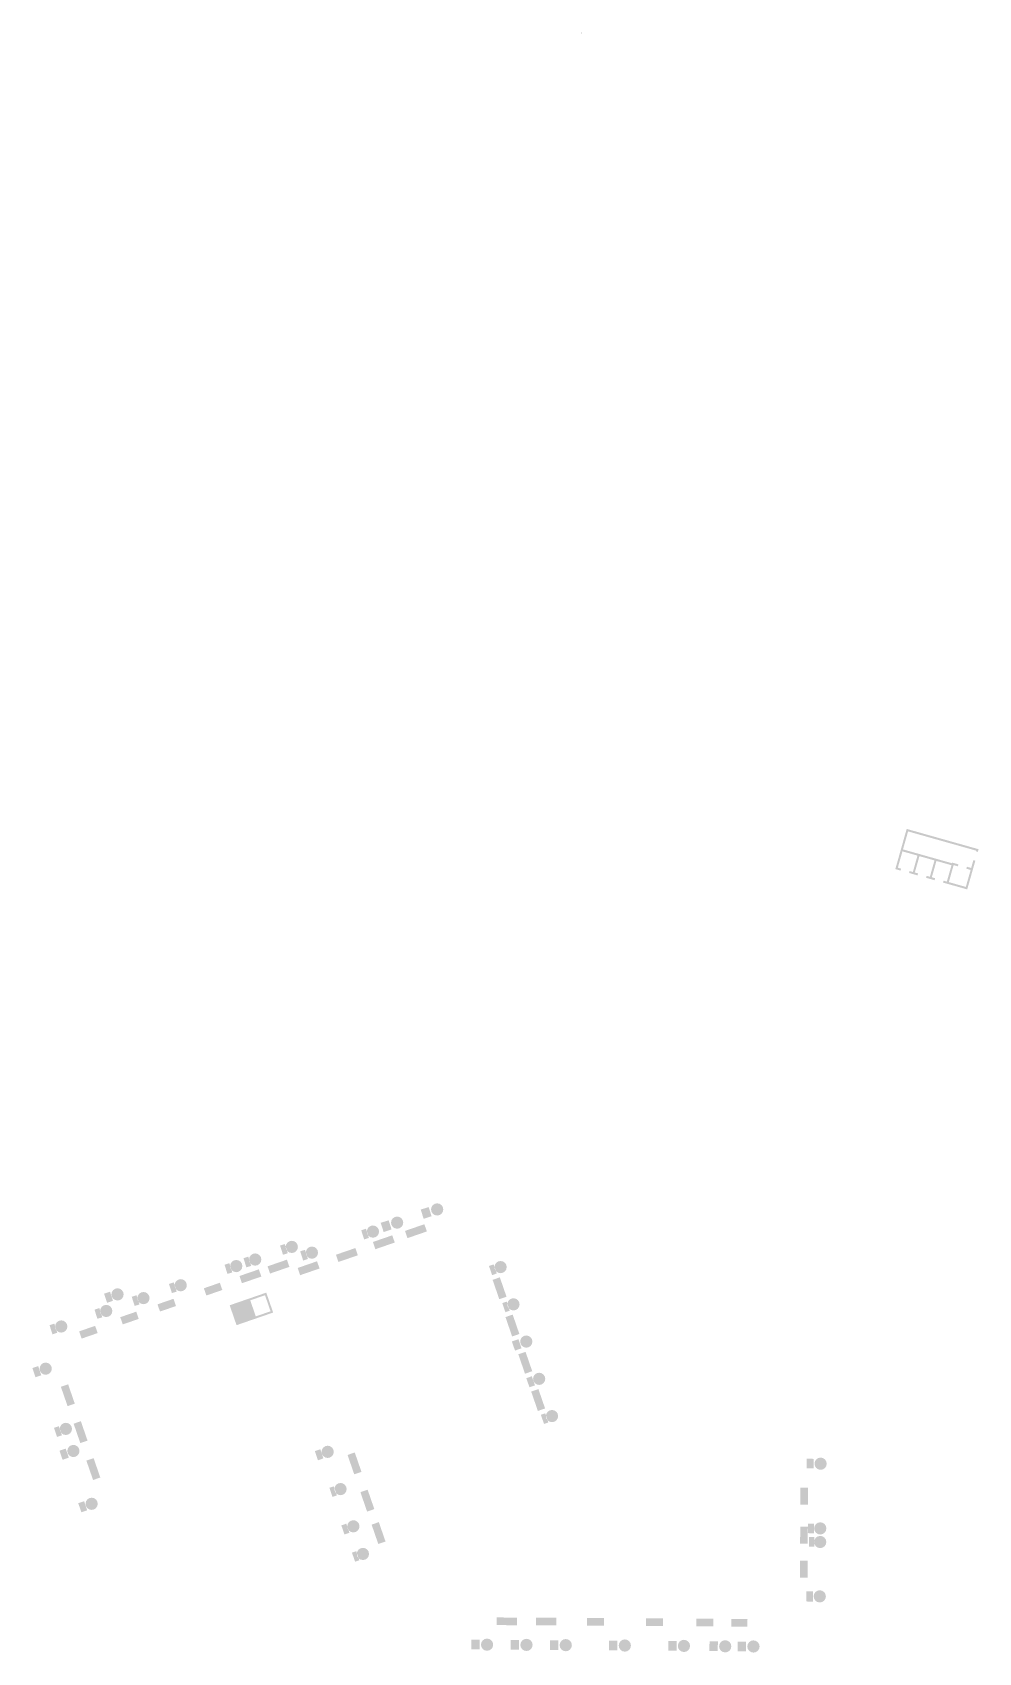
# Model space of a CAD drawing. Header units: millimetres. Extents: x -80883 to 1826631, y -376836 to 309394.
# Drawn here: x -80883 to 58391, y -238444 to 62 of the extents above; entities that cross this region are included whole.
import ezdxf

# ---------------------------------------------------------------- set-up
doc = ezdxf.new("R2010")
doc.units = ezdxf.units.MM
doc.header["$LTSCALE"] = 100
for name, color, linetype in [('A-FLOR-STRS-ARROW', 8, 'Continuous'), ('Xref.Asix of Basement B2$0$$AUDIT-BAD-LAYER', 7, 'Continuous'), ('Xref.Asix of Basement B2$0$ST_MBDV Cot vach 220805$0$AUDIT_I_220805193045-1', 50, 'Continuous'), ('Xref_ST_MBDV Cot vach 30.7.2022$0$KT-Net manh', 139, 'Continuous')]:
    doc.layers.add(name, color=color, linetype=linetype)

msp = doc.modelspace()

# ---------------------------------------------------------------- hatches: boundary and pattern name
at = {"layer": 'A-FLOR-STRS-ARROW'}
h = msp.add_hatch(color=256, dxfattribs=at)
edge = h.paths.add_edge_path(flags=0)
edge.add_line((0, 0), (16.9, 59.5))
edge.add_line((0, 0), (-21.3, 58))
edge.add_line((0, 0), (-51.3, 34.4))
edge.add_line((0, 0), (-61.8, -2.3))
edge.add_line((0, 0), (-48.6, -38.2))
edge.add_line((0, 0), (-16.9, -59.5))
edge.add_line((0, 0), (21.3, -58))
edge.add_line((0, 0), (51.3, -34.4))
edge.add_line((0, 0), (61.8, 2.3))
edge.add_line((0, 0), (48.6, 38.2))
h = msp.add_hatch(color=256, dxfattribs=at)
edge = h.paths.add_edge_path(flags=0)
edge.add_line((0, 0), (-16.9, -59.4))
edge.add_line((0, 0), (-48.6, -38.1))
edge.add_line((0, 0), (-61.8, -2.3))
edge.add_line((0, 0), (-51.3, 34.5))
edge.add_line((0, 0), (-21.2, 58))
edge.add_line((0, 0), (16.9, 59.4))
edge.add_line((0, 0), (48.6, 38.1))
edge.add_line((0, 0), (61.8, 2.3))
edge.add_line((0, 0), (51.3, -34.5))
edge.add_line((0, 0), (21.2, -58))
h = msp.add_hatch(color=256, dxfattribs=at)
edge = h.paths.add_edge_path(flags=0)
edge.add_line((0, 0), (47.7, -39.4))
edge.add_line((0, 0), (15.4, -59.8))
edge.add_line((0, 0), (-22.7, -57.5))
edge.add_line((0, 0), (-52.2, -33.2))
edge.add_line((0, 0), (-61.7, 3.8))
edge.add_line((0, 0), (-47.7, 39.4))
edge.add_line((0, 0), (-15.4, 59.8))
edge.add_line((0, 0), (22.7, 57.5))
edge.add_line((0, 0), (52.2, 33.2))
edge.add_line((0, 0), (61.7, -3.8))
h = msp.add_hatch(color=256, dxfattribs=at)
edge = h.paths.add_edge_path(flags=0)
edge.add_line((0, 0), (-39.4, -47.7))
edge.add_line((0, 0), (-3.8, -61.7))
edge.add_line((0, 0), (33.2, -52.2))
edge.add_line((0, 0), (57.5, -22.7))
edge.add_line((0, 0), (59.8, 15.4))
edge.add_line((0, 0), (39.4, 47.7))
edge.add_line((0, 0), (3.8, 61.7))
edge.add_line((0, 0), (-33.2, 52.2))
edge.add_line((0, 0), (-57.5, 22.7))
edge.add_line((0, 0), (-59.8, -15.4))
at = {"layer": 'Xref.Asix of Basement B2$0$$AUDIT-BAD-LAYER'}
h = msp.add_hatch(dxfattribs=at)
h.set_pattern_fill('ACET-2D-ANSI31', color=256)
h.set_pattern_definition([(45, (104522.24479, -224389.36048), (-0.08838834765, 0.08838834765), [])])
h.paths.add_polyline_path([(-48475.1, -189113.9), (-49290.4, -186750.5), (-51464.7, -187500.7), (-50649.3, -189864)], flags=0)
h.paths.add_polyline_path([(-48817.8, -186587.5), (-48002.4, -188950.8), (-45828.2, -188200.7), (-46643.5, -185837.4)], flags=16)
h.paths.add_polyline_path([(22944.7, -236820.3), (22935.5, -238238.2), (24163.1, -238246.1), (24172.3, -236828.2)])
edge = h.paths.add_edge_path()
edge.add_arc((25254.1, -237544.2), 900, 0, 360)
h.paths.add_polyline_path([(-70328.4, -185599), (-69897.4, -186949.9), (-69025.7, -186671.8), (-69456.7, -185320.9)], flags=16)
edge = h.paths.add_edge_path(flags=16)
edge.add_arc((-68355.1, -185713.7), 900, 0, 360)
h.paths.add_polyline_path([(-6038.5, -203441.4), (-5575.8, -204781.7), (-4934.7, -204560.4), (-5397.5, -203220.1)])
edge = h.paths.add_edge_path()
edge.add_arc((-4398.8, -203625.3), 900, 0, 360)
h.paths.add_polyline_path([(-8181.5, -198045.3), (-7718.7, -199385.6), (-6910.9, -199106.7), (-7373.7, -197766.4)])
edge = h.paths.add_edge_path()
edge.add_arc((-6291.6, -198142.9), 900, 0, 360)
h.paths.add_polyline_path([(-33847.4, -223727.4), (-33384.6, -225067.6), (-32760.2, -224852.1), (-33222.9, -223511.8)])
edge = h.paths.add_edge_path()
edge.add_arc((-32232.6, -223919.9), 900, 0, 360)
h.paths.add_polyline_path([(-39311.3, -208792.8), (-38848.6, -210133.1), (-38040.8, -209854.2), (-38503.5, -208513.9)], flags=16)
edge = h.paths.add_edge_path(flags=16)
edge.add_arc((-37421.5, -208890.4), 900, 0, 360)
h.paths.add_polyline_path([(-49814.1, -180388.3), (-49383.2, -181739.1), (-48676.7, -181513.7), (-49107.7, -180162.9)])
edge = h.paths.add_edge_path()
edge.add_arc((-48088.7, -180582), 900, 0, 360)
h.paths.add_polyline_path([(-52602.6, -181351), (-52171.7, -182701.8), (-51465.2, -182476.4), (-51896.2, -181125.6)])
edge = h.paths.add_edge_path()
edge.add_arc((-50877.2, -181544.7), 900, 0, 360)
h.paths.add_polyline_path([(-71743.9, -187959.5), (-71313, -189310.3), (-70606.5, -189084.9), (-71037.5, -187734.1)], flags=16)
edge = h.paths.add_edge_path(flags=16)
edge.add_arc((-70018.5, -188153.2), 900, 0, 360)
h.paths.add_polyline_path([(-44426.9, -178528.3), (-43996, -179879.2), (-43289.5, -179653.8), (-43720.5, -178303)])
edge = h.paths.add_edge_path()
edge.add_arc((-42701.5, -178722), 900, 0, 360)
h.paths.add_polyline_path([(-78361.4, -190244.2), (-77930.5, -191595), (-77224, -191369.6), (-77655, -190018.8)])
edge = h.paths.add_edge_path(flags=16)
edge.add_arc((-76636, -190437.9), 900, 0, 360)
h.paths.add_polyline_path([(-76899.8, -208724.6), (-76437.1, -210064.9), (-75521.6, -209748.8), (-75984.3, -208408.5)])
edge = h.paths.add_edge_path(flags=16)
edge.add_arc((-74848.5, -208766.4), 900, 0, 360)
h.paths.add_polyline_path([(-74130.3, -216451.2), (-73679.5, -217795.5), (-72818.5, -217506.8), (-73269.3, -216162.4)])
edge = h.paths.add_edge_path(flags=16)
edge.add_arc((-72165.3, -216539.9), 900, 0, 360)
h.paths.add_polyline_path([(-77709.9, -205354), (-77259.1, -206698.3), (-76539.4, -206457), (-76990.2, -205112.6)])
edge = h.paths.add_edge_path()
edge.add_arc((-75956.9, -205513.8), 900, 0, 360)
h.paths.add_polyline_path([(-60779, -184173.9), (-60348.1, -185524.7), (-59641.6, -185299.3), (-60072.6, -183948.5)], flags=16)
edge = h.paths.add_edge_path(flags=16)
edge.add_arc((-59053.6, -184367.6), 900, 0, 360)
h.paths.add_polyline_path([(-66261.5, -186066.7), (-65830.5, -187417.5), (-65124.1, -187192.1), (-65555, -185841.3)], flags=16)
edge = h.paths.add_edge_path(flags=16)
edge.add_arc((-64536, -186260.4), 900, 0, 360)
h.paths.add_polyline_path([(-80882.7, -196557.7), (-80431.9, -197902), (-79574.5, -197614.5), (-80025.3, -196270.2)])
edge = h.paths.add_edge_path()
edge.add_arc((-78923.1, -196648.3), 900, 0, 360)
h.paths.add_polyline_path([(-37168.3, -214188.9), (-36705.6, -215529.2), (-36064.6, -215307.9), (-36527.3, -213967.6)], flags=16)
edge = h.paths.add_edge_path(flags=16)
edge.add_arc((-35528.7, -214372.8), 900, 0, 360)
h.paths.add_polyline_path([(-35411, -219718.1), (-34948.2, -221058.4), (-34216.9, -220805.9), (-34679.7, -219465.6)])
edge = h.paths.add_edge_path()
edge.add_arc((-33635.9, -219855.3), 900, 0, 360)
h.paths.add_polyline_path([(-10309.3, -192644), (-9846.6, -193984.3), (-8882.1, -193651.3), (-9344.8, -192311)])
edge = h.paths.add_edge_path()
edge.add_arc((-8184.4, -192660.4), 900, 0, 360)
h.paths.add_polyline_path([(-11720.5, -186995.3), (-11257.8, -188335.6), (-10614.4, -188113.4), (-11077.1, -186773.1)], flags=16)
edge = h.paths.add_edge_path()
edge.add_arc((-10077.2, -187178), 900, 0, 360)
h.paths.add_polyline_path([(-13677.1, -181534.9), (-13214.4, -182875.1), (-12528.4, -182638.3), (-12991.2, -181298)], flags=17)
edge = h.paths.add_edge_path(flags=17)
edge.add_arc((-11970.1, -181695.5), 900, 0, 360)
h.paths.add_polyline_path([(33026.4, -229431.3), (33016.8, -230921.7), (34012.1, -230928.1), (34021.7, -229437.7)])
edge = h.paths.add_edge_path()
edge.add_arc((35011.5, -230165.2), 900, 0, 360)
h.paths.add_polyline_path([(33444.7, -221445.9), (33435.5, -222863.8), (34210, -222868.8), (34219.2, -221450.9)])
edge = h.paths.add_edge_path()
edge.add_arc((35074.5, -222165.4), 900, 0, 360)
h.paths.add_polyline_path([(33261.4, -219444.7), (33252.2, -220862.6), (34156.5, -220868.4), (34165.6, -219450.5)])
edge = h.paths.add_edge_path()
edge.add_arc((35085.8, -220165.4), 900, 0, 360)
h.paths.add_polyline_path([(33077.3, -209915.1), (33068.1, -211333), (34129.5, -211339.8), (34138.7, -209921.9)])
edge = h.paths.add_edge_path()
edge.add_arc((35137.5, -210637.4), 900, 0, 360)
h.paths.add_polyline_path([(18784.6, -236796.7), (18775.5, -238214.6), (20003.1, -238222.5), (20012.2, -236804.6)])
edge = h.paths.add_edge_path()
edge.add_arc((21094.1, -237520.6), 900, 0, 360)
h.paths.add_polyline_path([(12711.8, -236736.7), (12702.7, -238154.6), (13930.3, -238162.5), (13939.4, -236744.6)])
edge = h.paths.add_edge_path()
edge.add_arc((15021.3, -237460.6), 900, 0, 360)
h.paths.add_polyline_path([(4012, -236680.5), (4002.9, -238098.4), (5230.5, -238106.3), (5239.6, -236688.5)])
edge = h.paths.add_edge_path()
edge.add_arc((6321.5, -237404.4), 900, 0, 360)
h.paths.add_polyline_path([(-4687.8, -236624.4), (-4697, -238042.3), (-3469.4, -238050.2), (-3460.2, -236632.3)])
edge = h.paths.add_edge_path()
edge.add_arc((-2378.3, -237348.3), 900, 0, 360)
h.paths.add_polyline_path([(-10468, -236586.9), (-10477.1, -238004.8), (-9249.5, -238012.7), (-9240.4, -236594.8)])
edge = h.paths.add_edge_path()
edge.add_arc((-8158.5, -237310.8), 900, 0, 360)
h.paths.add_polyline_path([(-23725, -173233.6), (-23293.3, -174584.2), (-22124, -174210.5), (-22555.6, -172859.9)])
edge = h.paths.add_edge_path()
edge.add_arc((-21304.9, -173204.4), 900, 0, 360)
h.paths.add_polyline_path([(-29615.3, -175179.4), (-29183.6, -176530), (-28014.3, -176156.2), (-28445.9, -174805.6)])
edge = h.paths.add_edge_path()
edge.add_arc((-27195.2, -175150.1), 900, 0, 360)
h.paths.add_polyline_path([(-32483, -176275.1), (-32051.3, -177625.7), (-31344.9, -177400), (-31776.6, -176049.4)])
edge = h.paths.add_edge_path()
edge.add_arc((-30757.4, -176467.9), 900, 0, 360)
h.paths.add_polyline_path([(-41462.8, -179375.4), (-41031.2, -180726), (-40324.8, -180500.2), (-40756.5, -179149.6)])
edge = h.paths.add_edge_path()
edge.add_arc((-39737.3, -179568.2), 900, 0, 360)
h.paths.add_polyline_path([(-16267.9, -236554), (-16277.1, -237971.9), (-15049.4, -237979.8), (-15040.3, -236561.9)])
edge = h.paths.add_edge_path()
edge.add_arc((-13958.4, -237277.9), 900, 0, 360)
h.paths.add_polyline_path([(22001, -233487.8), (21994.6, -234612.7), (24369.6, -234626.2), (24375.9, -233501.2)])
edge = h.paths.add_edge_path()
edge.add_line((25409.7, -207772.6), (25246.1, -236596))
edge = h.paths.add_edge_path()
edge.add_line((21259.7, -207749), (21096.1, -236572.5))
edge = h.paths.add_edge_path(flags=16)
edge.add_line((-68061.3, -186564.4), (-67678.6, -187673))
edge = h.paths.add_edge_path(flags=16)
edge.add_line((-68348.6, -188547.3), (-67678.6, -187673))
edge = h.paths.add_edge_path()
edge.add_line((-68348.6, -188547.3), (-59224.6, -214974.6))
h.paths.add_polyline_path([(-50403.9, -183006.8), (-50038, -184070.6), (-47184.2, -183089), (-47550.1, -182025.2)])
edge = h.paths.add_edge_path()
edge.add_line((-50583.5, -182395.4), (-41459.5, -208822.7))
h.paths.add_polyline_path([(-6402.3, -199652.7), (-7465.7, -200019.9), (-6480.8, -202872.5), (-5417.4, -202505.4)])
h.paths.add_polyline_path([(-8295.1, -194170.3), (-9358.5, -194537.4), (-8373.6, -197390), (-7310.2, -197022.9)])
edge = h.paths.add_edge_path()
edge.add_line((-38833.2, -190970), (-12820.8, -181989.2))
edge = h.paths.add_edge_path()
edge.add_line((-42312.5, -179539.9), (-33188.6, -205967.1))
edge = h.paths.add_edge_path()
edge.add_line((-76341.5, -191288.3), (-67217.6, -217715.6))
edge = h.paths.add_edge_path()
edge.add_line((-69724.8, -189003.9), (-60600.8, -215431.2))
h.paths.add_polyline_path([(-29890.8, -219240.5), (-30954.2, -219607.6), (-29969.3, -222460.3), (-28905.9, -222093.1)], flags=16)
h.paths.add_polyline_path([(-33431.6, -208984.5), (-34495, -209351.7), (-33510.2, -212204.3), (-32446.8, -211837.2)], flags=16)
edge = h.paths.add_edge_path()
edge.add_line((-31381.9, -223626.2), (-13846.6, -217572.1))
edge = h.paths.add_edge_path()
edge.add_line((-32785.2, -219561.6), (-13820.7, -213014.2))
edge = h.paths.add_edge_path()
edge.add_line((-34678, -214079.1), (-5399.6, -203970.8))
edge = h.paths.add_edge_path()
edge.add_line((-36940.4, -196452.4), (-10928, -187471.7))
edge = h.paths.add_edge_path()
edge.add_line((-36570.8, -208596.7), (-7292.4, -198488.4))
edge = h.paths.add_edge_path()
edge.add_line((-35047.6, -201934.9), (-9035.2, -192954.1))
edge = h.paths.add_edge_path()
edge.add_line((-17770, -219865.4), (34168.7, -220160.2))
edge = h.paths.add_edge_path()
edge.add_line((-17781.4, -221865.4), (34157.3, -222160.2))
edge = h.paths.add_edge_path()
edge.add_line((-78163.4, -196394.5), (-38648.1, -182761.6))
edge = h.paths.add_edge_path()
edge.add_line((-75065.1, -205375), (-35549.8, -191742.1))
edge = h.paths.add_edge_path()
edge.add_line((-74412.8, -207265.7), (-34897.5, -193632.8))
edge = h.paths.add_edge_path()
edge.add_line((-64242.3, -187111.1), (-55118.4, -213538.4))
edge = h.paths.add_edge_path()
edge.add_line((-58759.9, -185218.3), (-49635.9, -211645.6))
edge = h.paths.add_edge_path()
edge.add_line((-47795, -181432.7), (-38671, -207859.9))
edge = h.paths.add_edge_path()
edge.add_line((-39443.6, -180418.9), (-30896.3, -205175.7))
edge = h.paths.add_edge_path()
edge.add_line((-41735.8, -181210.3), (-33188.6, -205967.1))
edge = h.paths.add_edge_path()
edge.add_line((-28377.4, -177233.1), (-13707.1, -219725.1))
edge = h.paths.add_edge_path()
edge.add_line((15209.8, -207714.7), (15046.2, -236538.1))
edge = h.paths.add_edge_path()
edge.add_line((6510, -207665.3), (6346.4, -236488.7))
edge = h.paths.add_edge_path()
edge.add_line((-2189.9, -207615.9), (-2353.5, -236439.4))
edge = h.paths.add_edge_path()
edge.add_line((-7989.8, -207583), (-8153.4, -236406.4))
h.paths.add_polyline_path([(32155, -216643.4), (33280, -216649.8), (33294.1, -214160.5), (32169.1, -214154.1)])
h.paths.add_polyline_path([(32122.3, -222393.3), (33247.3, -222399.7), (33261.5, -219910.4), (32136.5, -219904)])
h.paths.add_polyline_path([(32094, -227393.2), (33218.9, -227399.6), (33233.1, -224910.3), (32108.1, -224904)])
edge = h.paths.add_edge_path()
edge.add_line((-17716.1, -210365.6), (34222.6, -210660.4))
h.paths.add_polyline_path([(752.9, -233352.2), (745.6, -234477.2), (3234.8, -234493.3), (3242.1, -233368.3)])
h.paths.add_polyline_path([(16843, -233453.7), (16835.4, -234578.7), (19324.6, -234595.6), (19332.2, -233470.6)])
h.paths.add_polyline_path([(9452.7, -233408.4), (9445.4, -234533.4), (11934.7, -234549.4), (11941.9, -233424.4)])
h.paths.add_polyline_path([(-74001.3, -191158.2), (-73634.2, -192221.6), (-71281.2, -191409.3), (-71648.3, -190345.9)], flags=16)
h.paths.add_polyline_path([(-67951.7, -189069.6), (-67584.6, -190133), (-65231.6, -189320.7), (-65598.7, -188257.2)], flags=16)
h.paths.add_polyline_path([(-62469.2, -187176.8), (-62102.1, -188240.2), (-59749.1, -187427.8), (-60116.2, -186364.4)], flags=16)
h.paths.add_polyline_path([(-55645.6, -184816.7), (-55277.1, -185879.7), (-52925.1, -185064.2), (-53293.7, -184001.3)], flags=16)
h.paths.add_polyline_path([(-6765.1, -233312.9), (-6770, -234437.9), (-3752.1, -234451.1), (-3747.2, -233326.1)])
edge = h.paths.add_edge_path()
edge.add_line((-13789.7, -207550.1), (-13953.3, -236373.5))
h.paths.add_polyline_path([(-12557.4, -233269.3), (-12567, -234394.2), (-9549.3, -234420), (-9539.7, -233295)])
h.paths.add_polyline_path([(-73751.2, -204383), (-74814.6, -204750.1), (-73829.8, -207602.8), (-72766.4, -207235.6)], flags=16)
h.paths.add_polyline_path([(-41837.7, -181823.4), (-41470.6, -182886.8), (-38617.9, -181901.9), (-38985.1, -180838.5)], flags=16)
h.paths.add_polyline_path([(-46271.7, -181584.6), (-45904.6, -182648), (-43051.9, -181663.2), (-43419.1, -180599.8)])
h.paths.add_polyline_path([(-71874.7, -209818.2), (-72938.1, -210185.3), (-71953.3, -213038), (-70889.9, -212670.8)], flags=16)
h.paths.add_polyline_path([(-75627.7, -198947.8), (-76691.1, -199314.9), (-75706.3, -202167.6), (-74642.8, -201800.4)])
edge = h.paths.add_edge_path(flags=16)
edge.add_line((-74689.6, -207880.5), (-74385.8, -207256.3))
edge = h.paths.add_edge_path()
edge.add_line((-71314.5, -216246.2), (-31799.2, -202613.3))
h.paths.add_polyline_path([(-12080, -183205.1), (-13143.4, -183572.3), (-12158.6, -186424.9), (-11095.2, -186057.8)], flags=17)
h.paths.add_polyline_path([(-10187.9, -188687.8), (-11251.3, -189055), (-10266.4, -191907.6), (-9203, -191540.4)], flags=17)
h.paths.add_polyline_path([(-31538.8, -214467), (-32602.2, -214834.1), (-31617.4, -217686.8), (-30553.9, -217319.6)], flags=16)
h.paths.add_polyline_path([(-26040.2, -176369.4), (-25673.1, -177432.8), (-22820.5, -176447.9), (-23187.6, -175384.5)])
h.paths.add_polyline_path([(-30766.5, -178001.1), (-30399.4, -179064.5), (-27546.7, -178079.6), (-27913.9, -177016.2)])
h.paths.add_polyline_path([(-36201.7, -179877.6), (-35834.5, -180941), (-32981.9, -179956.1), (-33349, -178892.7)])
edge = h.paths.add_edge_path()
edge.add_line((-28377.4, -177233.1), (-27721, -175884.3))
edge = h.paths.add_edge_path()
edge.add_line((-30463.7, -177318.6), (-15597.6, -220377.8))
edge = h.paths.add_edge_path()
edge.add_line((-21011.2, -174055.1), (-9193.1, -208285.8))
edge = h.paths.add_edge_path()
edge.add_line((-17826.8, -229865.3), (34111.9, -230160.1))
h.paths.add_polyline_path([(-51846.1, -187314.9), (-50835.1, -190245.4), (-45446.7, -188386.4), (-46457.8, -185455.9)], flags=16)
at = {"layer": 'Xref.Asix of Basement B2$0$ST_MBDV Cot vach 220805$0$AUDIT_I_220805193045-1'}
h = msp.add_hatch(dxfattribs=at)
h.set_pattern_fill('ANSI31', color=256)
h.set_pattern_definition([(29.2212204, (46124.01288, -123142.45931), (-0.0610228658, 0.1090926664), [])])
edge = h.paths.add_edge_path()
edge.add_line((47805.9, -117190.3), (46133.6, -123108.6))
edge.add_line((46133.6, -123108.6), (46903.4, -123326.1))
edge.add_line((46903.4, -123326.1), (46985, -123037.4))
edge.add_line((46985, -123037.4), (46503.9, -122901.5))
edge.add_line((46503.9, -122901.5), (47183.7, -120495.7))
edge.add_line((47183.7, -120495.7), (49397, -121121.1))
edge.add_line((49397, -121121.1), (48717.2, -123526.9))
edge.add_line((48717.2, -123526.9), (48236, -123390.9))
edge.add_line((48236, -123390.9), (48154.5, -123679.6))
edge.add_line((48154.5, -123679.6), (49405.5, -124033.1))
edge.add_line((49405.5, -124033.1), (49487, -123744.4))
edge.add_line((49487, -123744.4), (49005.9, -123608.5))
edge.add_line((49005.9, -123608.5), (49685.7, -121202.7))
edge.add_line((49685.7, -121202.7), (51899, -121828.1))
edge.add_line((51899, -121828.1), (51219.2, -124233.9))
edge.add_line((51219.2, -124233.9), (50738.1, -124097.9))
edge.add_line((50738.1, -124097.9), (50656.5, -124386.6))
edge.add_line((50656.5, -124386.6), (51907.5, -124740.1))
edge.add_line((51907.5, -124740.1), (51989.1, -124451.4))
edge.add_line((51989.1, -124451.4), (51507.9, -124315.5))
edge.add_line((51507.9, -124315.5), (52187.7, -121909.7))
edge.add_line((52187.7, -121909.7), (54401.1, -122535.1))
edge.add_line((54401.1, -122535.1), (53721.3, -124940.9))
edge.add_line((53721.3, -124940.9), (53240.1, -124804.9))
edge.add_line((53240.1, -124804.9), (53158.5, -125093.6))
edge.add_line((53158.5, -125093.6), (56719.1, -126099.7))
edge.add_line((56719.1, -126099.7), (57915.6, -121865.5))
edge.add_line((57915.6, -121865.5), (57626.9, -121784))
edge.add_line((57626.9, -121784), (57300.6, -122938.7))
edge.add_line((57300.6, -122938.7), (56675, -122762))
edge.add_line((56675, -122762), (56593.5, -123050.7))
edge.add_line((56593.5, -123050.7), (57219, -123227.4))
edge.add_line((57219, -123227.4), (56512, -125729.5))
edge.add_line((56512, -125729.5), (54009.9, -125022.5))
edge.add_line((54009.9, -125022.5), (54716.9, -122520.4))
edge.add_line((54716.9, -122520.4), (55342.5, -122697.2))
edge.add_line((55342.5, -122697.2), (55424, -122408.5))
edge.add_line((55424, -122408.5), (54509.8, -122150.2))
edge.add_line((54509.8, -122150.2), (54482.6, -122246.4))
edge.add_line((54482.6, -122246.4), (47265.2, -120207))
edge.add_line((47265.2, -120207), (48013, -117560.6))
edge.add_line((48013, -117560.6), (58021.2, -120388.6))
edge.add_line((58021.2, -120388.6), (57994, -120484.8))
edge.add_line((57994, -120484.8), (58282.7, -120566.4))
edge.add_line((58282.7, -120566.4), (58391.4, -120181.5))
edge.add_line((58391.4, -120181.5), (47805.9, -117190.3))
at = {"layer": 'Xref_ST_MBDV Cot vach 30.7.2022$0$KT-Net manh'}
h = msp.add_hatch(color=256, dxfattribs=at)
edge = h.paths.add_edge_path(flags=0)
edge.add_line((0, 0), (-58.4, -20.2))
edge.add_line((0, 0), (-35.4, -50.7))
edge.add_line((0, 0), (1.1, -61.8))
edge.add_line((0, 0), (37.2, -49.3))
edge.add_line((0, 0), (59.1, -18))
edge.add_line((0, 0), (58.4, 20.2))
edge.add_line((0, 0), (35.4, 50.7))
edge.add_line((0, 0), (-1.1, 61.8))
edge.add_line((0, 0), (-37.2, 49.3))
edge.add_line((0, 0), (-59.1, 18))
h = msp.add_hatch(color=256, dxfattribs=at)
edge = h.paths.add_edge_path(flags=0)
edge.add_line((0, 0), (-58.4, -20.2))
edge.add_line((0, 0), (-35.4, -50.7))
edge.add_line((0, 0), (1.1, -61.8))
edge.add_line((0, 0), (37.2, -49.3))
edge.add_line((0, 0), (59.1, -18))
edge.add_line((0, 0), (58.4, 20.2))
edge.add_line((0, 0), (35.4, 50.7))
edge.add_line((0, 0), (-1.1, 61.8))
edge.add_line((0, 0), (-37.2, 49.3))
edge.add_line((0, 0), (-59.1, 18))
h = msp.add_hatch(color=256, dxfattribs=at)
edge = h.paths.add_edge_path(flags=0)
edge.add_line((0, 0), (-58.4, -20.2))
edge.add_line((0, 0), (-35.4, -50.7))
edge.add_line((0, 0), (1.1, -61.8))
edge.add_line((0, 0), (37.2, -49.3))
edge.add_line((0, 0), (59.1, -18))
edge.add_line((0, 0), (58.4, 20.2))
edge.add_line((0, 0), (35.4, 50.7))
edge.add_line((0, 0), (-1.1, 61.8))
edge.add_line((0, 0), (-37.2, 49.3))
edge.add_line((0, 0), (-59.1, 18))

doc.saveas('drawing.dxf')
